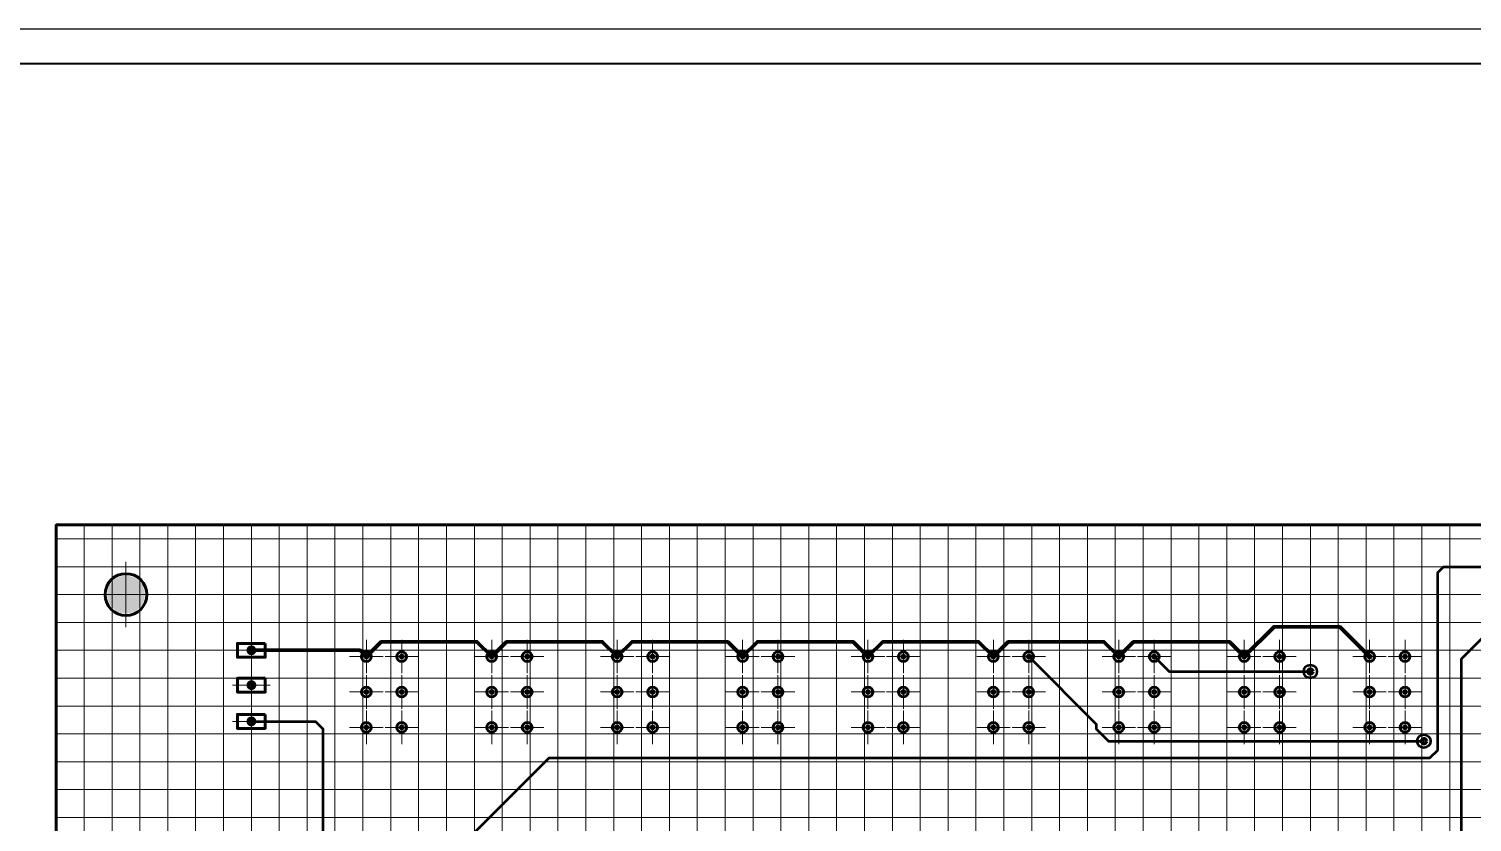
# Model space of a CAD drawing. Extents: x 260 to 1101, y 70 to 664.
# Drawn here: x 726.4 to 933.4, y 550.1 to 664 of the extents above; entities that cross this region are included whole.
import ezdxf

# ---------------------------------------------------------------- set-up
doc = ezdxf.new("R2010")
doc.units = 0
doc.header["$MEASUREMENT"] = 0
for name, color, linetype in [('KONTUR', 7, 'CONTINUOUS'), ('PDF _Геометрия', 7, 'CONTINUOUS'), ('PDF _Сплошная заливка', 7, 'CONTINUOUS')]:
    doc.layers.add(name, color=color, linetype=linetype)
doc.layers.add('Основная', color=7, linetype='CONTINUOUS', lineweight=40)

msp = doc.modelspace()

# ---------------------------------------------------------------- hatches: boundary and pattern name
at = {"layer": 'PDF _Сплошная заливка', "true_color": 0xffffff, "transparency": 33554559}
for points in [[(740.296, 585.495), (739.873, 585.461), (739.46, 585.362), (739.067, 585.2), (738.705, 584.978), (738.382, 584.701), (738.106, 584.378), (737.884, 584.016), (737.721, 583.623), (737.622, 583.21), (737.589, 582.786), (740.296, 582.786)], [(758.996, 574.786), (758.972, 574.969), (758.901, 575.139), (758.789, 575.286), (758.643, 575.398), (758.473, 575.468), (758.29, 575.492), (758.29, 574.786)], [(774.377, 573.886), (774.408, 573.73), (774.496, 573.598), (774.628, 573.51), (774.784, 573.478), (774.784, 573.886)], [(775.192, 573.886), (775.161, 574.042), (775.073, 574.175), (774.94, 574.263), (774.784, 574.294), (774.784, 573.886)], [(774.784, 573.478), (774.94, 573.51), (775.073, 573.598), (775.161, 573.73), (775.192, 573.886), (774.784, 573.886)], [(779.455, 573.886), (779.486, 573.73), (779.574, 573.598), (779.706, 573.51), (779.863, 573.478), (779.863, 573.886)], [(780.27, 573.886), (780.239, 574.042), (780.151, 574.175), (780.018, 574.263), (779.863, 574.294), (779.863, 573.886)], [(779.863, 573.478), (780.018, 573.51), (780.151, 573.598), (780.239, 573.73), (780.27, 573.886), (779.863, 573.886)], [(792.37, 573.886), (792.401, 573.73), (792.49, 573.598), (792.622, 573.51), (792.778, 573.478), (792.778, 573.886)], [(793.186, 573.886), (793.155, 574.042), (793.066, 574.175), (792.934, 574.263), (792.778, 574.294), (792.778, 573.886)], [(792.778, 573.478), (792.934, 573.51), (793.066, 573.598), (793.155, 573.73), (793.186, 573.886), (792.778, 573.886)], [(797.448, 573.886), (797.479, 573.73), (797.568, 573.598), (797.7, 573.51), (797.856, 573.478), (797.856, 573.886)], [(798.264, 573.886), (798.233, 574.042), (798.144, 574.175), (798.012, 574.263), (797.856, 574.294), (797.856, 573.886)], [(797.856, 573.478), (798.012, 573.51), (798.144, 573.598), (798.233, 573.73), (798.264, 573.886), (797.856, 573.886)], [(810.364, 573.886), (810.395, 573.73), (810.483, 573.598), (810.616, 573.51), (810.772, 573.478), (810.772, 573.886)], [(811.179, 573.886), (811.148, 574.042), (811.06, 574.175), (810.928, 574.263), (810.772, 574.294), (810.772, 573.886)], [(810.772, 573.478), (810.928, 573.51), (811.06, 573.598), (811.148, 573.73), (811.179, 573.886), (810.772, 573.886)], [(815.442, 573.886), (815.473, 573.73), (815.562, 573.598), (815.694, 573.51), (815.85, 573.478), (815.85, 573.886)], [(816.258, 573.886), (816.226, 574.042), (816.138, 574.175), (816.006, 574.263), (815.85, 574.294), (815.85, 573.886)], [(815.85, 573.478), (816.006, 573.51), (816.138, 573.598), (816.226, 573.73), (816.258, 573.886), (815.85, 573.886)], [(828.358, 573.886), (828.389, 573.73), (828.477, 573.598), (828.609, 573.51), (828.765, 573.478), (828.765, 573.886)], [(829.173, 573.886), (829.142, 574.042), (829.054, 574.175), (828.921, 574.263), (828.765, 574.294), (828.765, 573.886)], [(828.765, 573.478), (828.921, 573.51), (829.054, 573.598), (829.142, 573.73), (829.173, 573.886), (828.765, 573.886)], [(833.436, 573.886), (833.467, 573.73), (833.555, 573.598), (833.688, 573.51), (833.844, 573.478), (833.844, 573.886)], [(834.251, 573.886), (834.22, 574.042), (834.132, 574.175), (834, 574.263), (833.844, 574.294), (833.844, 573.886)], [(833.844, 573.478), (834, 573.51), (834.132, 573.598), (834.22, 573.73), (834.251, 573.886), (833.844, 573.886)], [(846.351, 573.886), (846.382, 573.73), (846.471, 573.598), (846.603, 573.51), (846.759, 573.478), (846.759, 573.886)], [(847.167, 573.886), (847.136, 574.042), (847.047, 574.175), (846.915, 574.263), (846.759, 574.294), (846.759, 573.886)], [(846.759, 573.478), (846.915, 573.51), (847.047, 573.598), (847.136, 573.73), (847.167, 573.886), (846.759, 573.886)], [(851.43, 573.886), (851.461, 573.73), (851.549, 573.598), (851.681, 573.51), (851.837, 573.478), (851.837, 573.886)], [(852.245, 573.886), (852.214, 574.042), (852.126, 574.175), (851.993, 574.263), (851.837, 574.294), (851.837, 573.886)], [(851.837, 573.478), (851.993, 573.51), (852.126, 573.598), (852.214, 573.73), (852.245, 573.886), (851.837, 573.886)], [(864.345, 573.886), (864.376, 573.73), (864.464, 573.598), (864.597, 573.51), (864.753, 573.478), (864.753, 573.886)], [(865.16, 573.886), (865.129, 574.042), (865.041, 574.175), (864.909, 574.263), (864.753, 574.294), (864.753, 573.886)], [(864.753, 573.478), (864.909, 573.51), (865.041, 573.598), (865.129, 573.73), (865.16, 573.886), (864.753, 573.886)], [(869.423, 573.886), (869.454, 573.73), (869.543, 573.598), (869.675, 573.51), (869.831, 573.478), (869.831, 573.886)], [(870.239, 573.886), (870.208, 574.042), (870.119, 574.175), (869.987, 574.263), (869.831, 574.294), (869.831, 573.886)], [(869.831, 573.478), (869.987, 573.51), (870.119, 573.598), (870.208, 573.73), (870.239, 573.886), (869.831, 573.886)], [(882.339, 573.886), (882.37, 573.73), (882.458, 573.598), (882.59, 573.51), (882.747, 573.478), (882.747, 573.886)], [(883.154, 573.886), (883.123, 574.042), (883.035, 574.175), (882.902, 574.263), (882.747, 574.294), (882.747, 573.886)], [(882.747, 573.478), (882.902, 573.51), (883.035, 573.598), (883.123, 573.73), (883.154, 573.886), (882.747, 573.886)], [(887.417, 573.886), (887.448, 573.73), (887.536, 573.598), (887.669, 573.51), (887.825, 573.478), (887.825, 573.886)], [(888.232, 573.886), (888.201, 574.042), (888.113, 574.175), (887.981, 574.263), (887.825, 574.294), (887.825, 573.886)], [(887.825, 573.478), (887.981, 573.51), (888.113, 573.598), (888.201, 573.73), (888.232, 573.886), (887.825, 573.886)], [(900.332, 573.886), (900.363, 573.73), (900.452, 573.598), (900.584, 573.51), (900.74, 573.478), (900.74, 573.886)], [(901.148, 573.886), (901.117, 574.042), (901.028, 574.175), (900.896, 574.263), (900.74, 574.294), (900.74, 573.886)], [(900.74, 573.478), (900.896, 573.51), (901.028, 573.598), (901.117, 573.73), (901.148, 573.886), (900.74, 573.886)], [(905.411, 573.886), (905.442, 573.73), (905.53, 573.598), (905.662, 573.51), (905.818, 573.478), (905.818, 573.886)], [(906.226, 573.886), (906.195, 574.042), (906.107, 574.175), (905.974, 574.263), (905.818, 574.294), (905.818, 573.886)], [(905.818, 573.478), (905.974, 573.51), (906.107, 573.598), (906.195, 573.73), (906.226, 573.886), (905.818, 573.886)], [(918.326, 573.886), (918.357, 573.73), (918.446, 573.598), (918.578, 573.51), (918.734, 573.478), (918.734, 573.886)], [(919.141, 573.886), (919.11, 574.042), (919.022, 574.175), (918.89, 574.263), (918.734, 574.294), (918.734, 573.886)], [(918.734, 573.478), (918.89, 573.51), (919.022, 573.598), (919.11, 573.73), (919.141, 573.886), (918.734, 573.886)], [(923.404, 573.886), (923.435, 573.73), (923.524, 573.598), (923.656, 573.51), (923.812, 573.478), (923.812, 573.886)], [(924.22, 573.886), (924.189, 574.042), (924.1, 574.175), (923.968, 574.263), (923.812, 574.294), (923.812, 573.886)], [(923.812, 573.478), (923.968, 573.51), (924.1, 573.598), (924.189, 573.73), (924.22, 573.886), (923.812, 573.886)], [(758.996, 569.786), (758.972, 569.969), (758.901, 570.139), (758.789, 570.286), (758.643, 570.398), (758.473, 570.468), (758.29, 570.492), (758.29, 569.786)], [(774.377, 568.806), (774.408, 568.65), (774.496, 568.518), (774.628, 568.43), (774.784, 568.398), (774.784, 568.806)], [(775.192, 568.806), (775.161, 568.962), (775.073, 569.095), (774.94, 569.183), (774.784, 569.214), (774.784, 568.806)], [(774.784, 568.398), (774.94, 568.43), (775.073, 568.518), (775.161, 568.65), (775.192, 568.806), (774.784, 568.806)], [(779.455, 568.806), (779.486, 568.65), (779.574, 568.518), (779.706, 568.43), (779.863, 568.398), (779.863, 568.806)], [(780.27, 568.806), (780.239, 568.962), (780.151, 569.095), (780.018, 569.183), (779.863, 569.214), (779.863, 568.806)], [(779.863, 568.398), (780.018, 568.43), (780.151, 568.518), (780.239, 568.65), (780.27, 568.806), (779.863, 568.806)], [(792.37, 568.806), (792.401, 568.65), (792.49, 568.518), (792.622, 568.43), (792.778, 568.398), (792.778, 568.806)], [(793.186, 568.806), (793.155, 568.962), (793.066, 569.095), (792.934, 569.183), (792.778, 569.214), (792.778, 568.806)], [(792.778, 568.398), (792.934, 568.43), (793.066, 568.518), (793.155, 568.65), (793.186, 568.806), (792.778, 568.806)], [(797.448, 568.806), (797.479, 568.65), (797.568, 568.518), (797.7, 568.43), (797.856, 568.398), (797.856, 568.806)], [(798.264, 568.806), (798.233, 568.962), (798.144, 569.095), (798.012, 569.183), (797.856, 569.214), (797.856, 568.806)], [(797.856, 568.398), (798.012, 568.43), (798.144, 568.518), (798.233, 568.65), (798.264, 568.806), (797.856, 568.806)], [(810.364, 568.806), (810.395, 568.65), (810.483, 568.518), (810.616, 568.43), (810.772, 568.398), (810.772, 568.806)], [(811.179, 568.806), (811.148, 568.962), (811.06, 569.095), (810.928, 569.183), (810.772, 569.214), (810.772, 568.806)], [(810.772, 568.398), (810.928, 568.43), (811.06, 568.518), (811.148, 568.65), (811.179, 568.806), (810.772, 568.806)], [(815.442, 568.806), (815.473, 568.65), (815.562, 568.518), (815.694, 568.43), (815.85, 568.398), (815.85, 568.806)], [(816.258, 568.806), (816.226, 568.962), (816.138, 569.095), (816.006, 569.183), (815.85, 569.214), (815.85, 568.806)], [(815.85, 568.398), (816.006, 568.43), (816.138, 568.518), (816.226, 568.65), (816.258, 568.806), (815.85, 568.806)], [(828.358, 568.806), (828.389, 568.65), (828.477, 568.518), (828.609, 568.43), (828.765, 568.398), (828.765, 568.806)], [(829.173, 568.806), (829.142, 568.962), (829.054, 569.095), (828.921, 569.183), (828.765, 569.214), (828.765, 568.806)], [(828.765, 568.398), (828.921, 568.43), (829.054, 568.518), (829.142, 568.65), (829.173, 568.806), (828.765, 568.806)], [(833.436, 568.806), (833.467, 568.65), (833.555, 568.518), (833.688, 568.43), (833.844, 568.398), (833.844, 568.806)], [(834.251, 568.806), (834.22, 568.962), (834.132, 569.095), (834, 569.183), (833.844, 569.214), (833.844, 568.806)], [(833.844, 568.398), (834, 568.43), (834.132, 568.518), (834.22, 568.65), (834.251, 568.806), (833.844, 568.806)], [(846.351, 568.806), (846.382, 568.65), (846.471, 568.518), (846.603, 568.43), (846.759, 568.398), (846.759, 568.806)], [(847.167, 568.806), (847.136, 568.962), (847.047, 569.095), (846.915, 569.183), (846.759, 569.214), (846.759, 568.806)], [(846.759, 568.398), (846.915, 568.43), (847.047, 568.518), (847.136, 568.65), (847.167, 568.806), (846.759, 568.806)], [(851.43, 568.806), (851.461, 568.65), (851.549, 568.518), (851.681, 568.43), (851.837, 568.398), (851.837, 568.806)], [(852.245, 568.806), (852.214, 568.962), (852.126, 569.095), (851.993, 569.183), (851.837, 569.214), (851.837, 568.806)], [(851.837, 568.398), (851.993, 568.43), (852.126, 568.518), (852.214, 568.65), (852.245, 568.806), (851.837, 568.806)], [(864.345, 568.806), (864.376, 568.65), (864.464, 568.518), (864.597, 568.43), (864.753, 568.398), (864.753, 568.806)], [(865.16, 568.806), (865.129, 568.962), (865.041, 569.095), (864.909, 569.183), (864.753, 569.214), (864.753, 568.806)], [(864.753, 568.398), (864.909, 568.43), (865.041, 568.518), (865.129, 568.65), (865.16, 568.806), (864.753, 568.806)], [(869.423, 568.806), (869.454, 568.65), (869.543, 568.518), (869.675, 568.43), (869.831, 568.398), (869.831, 568.806)], [(870.239, 568.806), (870.208, 568.962), (870.119, 569.095), (869.987, 569.183), (869.831, 569.214), (869.831, 568.806)], [(869.831, 568.398), (869.987, 568.43), (870.119, 568.518), (870.208, 568.65), (870.239, 568.806), (869.831, 568.806)], [(882.339, 568.806), (882.37, 568.65), (882.458, 568.518), (882.59, 568.43), (882.747, 568.398), (882.747, 568.806)], [(883.154, 568.806), (883.123, 568.962), (883.035, 569.095), (882.902, 569.183), (882.747, 569.214), (882.747, 568.806)], [(882.747, 568.398), (882.902, 568.43), (883.035, 568.518), (883.123, 568.65), (883.154, 568.806), (882.747, 568.806)], [(887.417, 568.806), (887.448, 568.65), (887.536, 568.518), (887.669, 568.43), (887.825, 568.398), (887.825, 568.806)], [(888.232, 568.806), (888.201, 568.962), (888.113, 569.095), (887.981, 569.183), (887.825, 569.214), (887.825, 568.806)], [(887.825, 568.398), (887.981, 568.43), (888.113, 568.518), (888.201, 568.65), (888.232, 568.806), (887.825, 568.806)], [(900.332, 568.806), (900.363, 568.65), (900.452, 568.518), (900.584, 568.43), (900.74, 568.398), (900.74, 568.806)], [(901.148, 568.806), (901.117, 568.962), (901.028, 569.095), (900.896, 569.183), (900.74, 569.214), (900.74, 568.806)], [(900.74, 568.398), (900.896, 568.43), (901.028, 568.518), (901.117, 568.65), (901.148, 568.806), (900.74, 568.806)], [(905.411, 568.806), (905.442, 568.65), (905.53, 568.518), (905.662, 568.43), (905.818, 568.398), (905.818, 568.806)], [(906.226, 568.806), (906.195, 568.962), (906.107, 569.095), (905.974, 569.183), (905.818, 569.214), (905.818, 568.806)], [(905.818, 568.398), (905.974, 568.43), (906.107, 568.518), (906.195, 568.65), (906.226, 568.806), (905.818, 568.806)], [(918.326, 568.806), (918.357, 568.65), (918.446, 568.518), (918.578, 568.43), (918.734, 568.398), (918.734, 568.806)], [(919.141, 568.806), (919.11, 568.962), (919.022, 569.095), (918.89, 569.183), (918.734, 569.214), (918.734, 568.806)], [(918.734, 568.398), (918.89, 568.43), (919.022, 568.518), (919.11, 568.65), (919.141, 568.806), (918.734, 568.806)], [(923.404, 568.806), (923.435, 568.65), (923.524, 568.518), (923.656, 568.43), (923.812, 568.398), (923.812, 568.806)], [(924.22, 568.806), (924.189, 568.962), (924.1, 569.095), (923.968, 569.183), (923.812, 569.214), (923.812, 568.806)], [(923.812, 568.398), (923.968, 568.43), (924.1, 568.518), (924.189, 568.65), (924.22, 568.806), (923.812, 568.806)], [(758.996, 564.586), (758.972, 564.769), (758.901, 564.939), (758.789, 565.086), (758.643, 565.198), (758.473, 565.268), (758.29, 565.292), (758.29, 564.586)], [(774.377, 563.726), (774.408, 563.57), (774.496, 563.438), (774.628, 563.35), (774.784, 563.318), (774.784, 563.726)], [(775.192, 563.726), (775.161, 563.882), (775.073, 564.015), (774.94, 564.103), (774.784, 564.134), (774.784, 563.726)], [(774.784, 563.318), (774.94, 563.35), (775.073, 563.438), (775.161, 563.57), (775.192, 563.726), (774.784, 563.726)], [(779.455, 563.726), (779.486, 563.57), (779.574, 563.438), (779.706, 563.35), (779.863, 563.318), (779.863, 563.726)], [(780.27, 563.726), (780.239, 563.882), (780.151, 564.015), (780.018, 564.103), (779.863, 564.134), (779.863, 563.726)], [(779.863, 563.318), (780.018, 563.35), (780.151, 563.438), (780.239, 563.57), (780.27, 563.726), (779.863, 563.726)], [(792.37, 563.726), (792.401, 563.57), (792.49, 563.438), (792.622, 563.35), (792.778, 563.318), (792.778, 563.726)], [(793.186, 563.726), (793.155, 563.882), (793.066, 564.015), (792.934, 564.103), (792.778, 564.134), (792.778, 563.726)], [(792.778, 563.318), (792.934, 563.35), (793.066, 563.438), (793.155, 563.57), (793.186, 563.726), (792.778, 563.726)], [(797.448, 563.726), (797.479, 563.57), (797.568, 563.438), (797.7, 563.35), (797.856, 563.318), (797.856, 563.726)], [(798.264, 563.726), (798.233, 563.882), (798.144, 564.015), (798.012, 564.103), (797.856, 564.134), (797.856, 563.726)], [(797.856, 563.318), (798.012, 563.35), (798.144, 563.438), (798.233, 563.57), (798.264, 563.726), (797.856, 563.726)], [(810.364, 563.726), (810.395, 563.57), (810.483, 563.438), (810.616, 563.35), (810.772, 563.318), (810.772, 563.726)], [(811.179, 563.726), (811.148, 563.882), (811.06, 564.015), (810.928, 564.103), (810.772, 564.134), (810.772, 563.726)], [(810.772, 563.318), (810.928, 563.35), (811.06, 563.438), (811.148, 563.57), (811.179, 563.726), (810.772, 563.726)], [(815.442, 563.726), (815.473, 563.57), (815.562, 563.438), (815.694, 563.35), (815.85, 563.318), (815.85, 563.726)], [(816.258, 563.726), (816.226, 563.882), (816.138, 564.015), (816.006, 564.103), (815.85, 564.134), (815.85, 563.726)], [(815.85, 563.318), (816.006, 563.35), (816.138, 563.438), (816.226, 563.57), (816.258, 563.726), (815.85, 563.726)], [(828.358, 563.726), (828.389, 563.57), (828.477, 563.438), (828.609, 563.35), (828.765, 563.318), (828.765, 563.726)], [(829.173, 563.726), (829.142, 563.882), (829.054, 564.015), (828.921, 564.103), (828.765, 564.134), (828.765, 563.726)], [(828.765, 563.318), (828.921, 563.35), (829.054, 563.438), (829.142, 563.57), (829.173, 563.726), (828.765, 563.726)], [(833.436, 563.726), (833.467, 563.57), (833.555, 563.438), (833.688, 563.35), (833.844, 563.318), (833.844, 563.726)], [(834.251, 563.726), (834.22, 563.882), (834.132, 564.015), (834, 564.103), (833.844, 564.134), (833.844, 563.726)], [(833.844, 563.318), (834, 563.35), (834.132, 563.438), (834.22, 563.57), (834.251, 563.726), (833.844, 563.726)], [(846.351, 563.726), (846.382, 563.57), (846.471, 563.438), (846.603, 563.35), (846.759, 563.318), (846.759, 563.726)], [(847.167, 563.726), (847.136, 563.882), (847.047, 564.015), (846.915, 564.103), (846.759, 564.134), (846.759, 563.726)], [(846.759, 563.318), (846.915, 563.35), (847.047, 563.438), (847.136, 563.57), (847.167, 563.726), (846.759, 563.726)], [(851.43, 563.726), (851.461, 563.57), (851.549, 563.438), (851.681, 563.35), (851.837, 563.318), (851.837, 563.726)], [(852.245, 563.726), (852.214, 563.882), (852.126, 564.015), (851.993, 564.103), (851.837, 564.134), (851.837, 563.726)], [(851.837, 563.318), (851.993, 563.35), (852.126, 563.438), (852.214, 563.57), (852.245, 563.726), (851.837, 563.726)], [(864.345, 563.726), (864.376, 563.57), (864.464, 563.438), (864.597, 563.35), (864.753, 563.318), (864.753, 563.726)], [(865.16, 563.726), (865.129, 563.882), (865.041, 564.015), (864.909, 564.103), (864.753, 564.134), (864.753, 563.726)], [(864.753, 563.318), (864.909, 563.35), (865.041, 563.438), (865.129, 563.57), (865.16, 563.726), (864.753, 563.726)], [(869.423, 563.726), (869.454, 563.57), (869.543, 563.438), (869.675, 563.35), (869.831, 563.318), (869.831, 563.726)], [(870.239, 563.726), (870.208, 563.882), (870.119, 564.015), (869.987, 564.103), (869.831, 564.134), (869.831, 563.726)], [(869.831, 563.318), (869.987, 563.35), (870.119, 563.438), (870.208, 563.57), (870.239, 563.726), (869.831, 563.726)], [(882.339, 563.726), (882.37, 563.57), (882.458, 563.438), (882.59, 563.35), (882.747, 563.318), (882.747, 563.726)], [(883.154, 563.726), (883.123, 563.882), (883.035, 564.015), (882.902, 564.103), (882.747, 564.134), (882.747, 563.726)], [(882.747, 563.318), (882.902, 563.35), (883.035, 563.438), (883.123, 563.57), (883.154, 563.726), (882.747, 563.726)], [(887.417, 563.726), (887.448, 563.57), (887.536, 563.438), (887.669, 563.35), (887.825, 563.318), (887.825, 563.726)], [(888.232, 563.726), (888.201, 563.882), (888.113, 564.015), (887.981, 564.103), (887.825, 564.134), (887.825, 563.726)], [(887.825, 563.318), (887.981, 563.35), (888.113, 563.438), (888.201, 563.57), (888.232, 563.726), (887.825, 563.726)], [(900.332, 563.726), (900.363, 563.57), (900.452, 563.438), (900.584, 563.35), (900.74, 563.318), (900.74, 563.726)], [(901.148, 563.726), (901.117, 563.882), (901.028, 564.015), (900.896, 564.103), (900.74, 564.134), (900.74, 563.726)], [(900.74, 563.318), (900.896, 563.35), (901.028, 563.438), (901.117, 563.57), (901.148, 563.726), (900.74, 563.726)], [(905.411, 563.726), (905.442, 563.57), (905.53, 563.438), (905.662, 563.35), (905.818, 563.318), (905.818, 563.726)], [(906.226, 563.726), (906.195, 563.882), (906.107, 564.015), (905.974, 564.103), (905.818, 564.134), (905.818, 563.726)], [(905.818, 563.318), (905.974, 563.35), (906.107, 563.438), (906.195, 563.57), (906.226, 563.726), (905.818, 563.726)], [(918.326, 563.726), (918.357, 563.57), (918.446, 563.438), (918.578, 563.35), (918.734, 563.318), (918.734, 563.726)], [(919.141, 563.726), (919.11, 563.882), (919.022, 564.015), (918.89, 564.103), (918.734, 564.134), (918.734, 563.726)], [(918.734, 563.318), (918.89, 563.35), (919.022, 563.438), (919.11, 563.57), (919.141, 563.726), (918.734, 563.726)], [(923.404, 563.726), (923.435, 563.57), (923.524, 563.438), (923.656, 563.35), (923.812, 563.318), (923.812, 563.726)], [(924.22, 563.726), (924.189, 563.882), (924.1, 564.015), (923.968, 564.103), (923.812, 564.134), (923.812, 563.726)], [(923.812, 563.318), (923.968, 563.35), (924.1, 563.438), (924.189, 563.57), (924.22, 563.726), (923.812, 563.726)]]:
    msp.add_hatch(color=7, dxfattribs=at).paths.add_polyline_path(points)
at = {"layer": 'PDF _Сплошная заливка', "transparency": 33554559}
for points in [[(740.296, 582.786), (743.004, 582.786), (742.97, 583.21), (742.871, 583.623), (742.709, 584.016), (742.487, 584.378), (742.211, 584.701), (741.888, 584.978), (741.526, 585.2), (741.133, 585.362), (740.72, 585.461), (740.296, 585.495)], [(740.296, 582.786), (737.589, 582.786), (737.622, 582.363), (737.721, 581.949), (737.884, 581.557), (738.106, 581.194), (738.382, 580.871), (738.705, 580.595), (739.067, 580.373), (739.46, 580.21), (739.873, 580.111), (740.296, 580.078)], [(740.296, 582.786), (740.296, 580.078), (740.72, 580.111), (741.133, 580.21), (741.526, 580.373), (741.888, 580.595), (742.211, 580.871), (742.487, 581.194), (742.709, 581.557), (742.871, 581.949), (742.97, 582.363), (743.004, 582.786)], [(758.29, 574.786), (758.29, 575.492), (758.107, 575.468), (757.937, 575.398), (757.791, 575.286), (757.679, 575.139), (757.608, 574.969), (757.584, 574.786)], [(758.29, 574.786), (757.584, 574.786), (757.608, 574.604), (757.679, 574.433), (757.791, 574.287), (757.937, 574.175), (758.107, 574.104), (758.29, 574.08)], [(758.29, 574.786), (758.29, 574.08), (758.473, 574.104), (758.643, 574.175), (758.789, 574.287), (758.901, 574.433), (758.972, 574.604), (758.996, 574.786)], [(774.784, 573.886), (774.784, 574.294), (774.628, 574.263), (774.496, 574.175), (774.408, 574.042), (774.377, 573.886)], [(779.863, 573.886), (779.863, 574.294), (779.706, 574.263), (779.574, 574.175), (779.486, 574.042), (779.455, 573.886)], [(792.778, 573.886), (792.778, 574.294), (792.622, 574.263), (792.49, 574.175), (792.401, 574.042), (792.37, 573.886)], [(797.856, 573.886), (797.856, 574.294), (797.7, 574.263), (797.568, 574.175), (797.479, 574.042), (797.448, 573.886)], [(810.772, 573.886), (810.772, 574.294), (810.616, 574.263), (810.483, 574.175), (810.395, 574.042), (810.364, 573.886)], [(815.85, 573.886), (815.85, 574.294), (815.694, 574.263), (815.562, 574.175), (815.473, 574.042), (815.442, 573.886)], [(828.765, 573.886), (828.765, 574.294), (828.609, 574.263), (828.477, 574.175), (828.389, 574.042), (828.358, 573.886)], [(833.844, 573.886), (833.844, 574.294), (833.688, 574.263), (833.555, 574.175), (833.467, 574.042), (833.436, 573.886)], [(846.759, 573.886), (846.759, 574.294), (846.603, 574.263), (846.471, 574.175), (846.382, 574.042), (846.351, 573.886)], [(851.837, 573.886), (851.837, 574.294), (851.681, 574.263), (851.549, 574.175), (851.461, 574.042), (851.43, 573.886)], [(864.753, 573.886), (864.753, 574.294), (864.597, 574.263), (864.464, 574.175), (864.376, 574.042), (864.345, 573.886)], [(869.831, 573.886), (869.831, 574.294), (869.675, 574.263), (869.543, 574.175), (869.454, 574.042), (869.423, 573.886)], [(882.747, 573.886), (882.747, 574.294), (882.59, 574.263), (882.458, 574.175), (882.37, 574.042), (882.339, 573.886)], [(887.825, 573.886), (887.825, 574.294), (887.669, 574.263), (887.536, 574.175), (887.448, 574.042), (887.417, 573.886)], [(900.74, 573.886), (900.74, 574.294), (900.584, 574.263), (900.452, 574.175), (900.363, 574.042), (900.332, 573.886)], [(905.818, 573.886), (905.818, 574.294), (905.662, 574.263), (905.53, 574.175), (905.442, 574.042), (905.411, 573.886)], [(918.734, 573.886), (918.734, 574.294), (918.578, 574.263), (918.446, 574.175), (918.357, 574.042), (918.326, 573.886)], [(923.812, 573.886), (923.812, 574.294), (923.656, 574.263), (923.524, 574.175), (923.435, 574.042), (923.404, 573.886)], [(758.29, 569.786), (758.29, 570.492), (758.107, 570.468), (757.937, 570.398), (757.791, 570.286), (757.679, 570.139), (757.608, 569.969), (757.584, 569.786)], [(758.29, 569.786), (757.584, 569.786), (757.608, 569.604), (757.679, 569.433), (757.791, 569.287), (757.937, 569.175), (758.107, 569.104), (758.29, 569.08)], [(758.29, 569.786), (758.29, 569.08), (758.473, 569.104), (758.643, 569.175), (758.789, 569.287), (758.901, 569.433), (758.972, 569.604), (758.996, 569.786)], [(774.784, 568.806), (774.784, 569.214), (774.628, 569.183), (774.496, 569.095), (774.408, 568.962), (774.377, 568.806)], [(779.863, 568.806), (779.863, 569.214), (779.706, 569.183), (779.574, 569.095), (779.486, 568.962), (779.455, 568.806)], [(792.778, 568.806), (792.778, 569.214), (792.622, 569.183), (792.49, 569.095), (792.401, 568.962), (792.37, 568.806)], [(797.856, 568.806), (797.856, 569.214), (797.7, 569.183), (797.568, 569.095), (797.479, 568.962), (797.448, 568.806)], [(810.772, 568.806), (810.772, 569.214), (810.616, 569.183), (810.483, 569.095), (810.395, 568.962), (810.364, 568.806)], [(815.85, 568.806), (815.85, 569.214), (815.694, 569.183), (815.562, 569.095), (815.473, 568.962), (815.442, 568.806)], [(828.765, 568.806), (828.765, 569.214), (828.609, 569.183), (828.477, 569.095), (828.389, 568.962), (828.358, 568.806)], [(833.844, 568.806), (833.844, 569.214), (833.688, 569.183), (833.555, 569.095), (833.467, 568.962), (833.436, 568.806)], [(846.759, 568.806), (846.759, 569.214), (846.603, 569.183), (846.471, 569.095), (846.382, 568.962), (846.351, 568.806)], [(851.837, 568.806), (851.837, 569.214), (851.681, 569.183), (851.549, 569.095), (851.461, 568.962), (851.43, 568.806)], [(864.753, 568.806), (864.753, 569.214), (864.597, 569.183), (864.464, 569.095), (864.376, 568.962), (864.345, 568.806)], [(869.831, 568.806), (869.831, 569.214), (869.675, 569.183), (869.543, 569.095), (869.454, 568.962), (869.423, 568.806)], [(882.747, 568.806), (882.747, 569.214), (882.59, 569.183), (882.458, 569.095), (882.37, 568.962), (882.339, 568.806)], [(887.825, 568.806), (887.825, 569.214), (887.669, 569.183), (887.536, 569.095), (887.448, 568.962), (887.417, 568.806)], [(900.74, 568.806), (900.74, 569.214), (900.584, 569.183), (900.452, 569.095), (900.363, 568.962), (900.332, 568.806)], [(905.818, 568.806), (905.818, 569.214), (905.662, 569.183), (905.53, 569.095), (905.442, 568.962), (905.411, 568.806)], [(918.734, 568.806), (918.734, 569.214), (918.578, 569.183), (918.446, 569.095), (918.357, 568.962), (918.326, 568.806)], [(923.812, 568.806), (923.812, 569.214), (923.656, 569.183), (923.524, 569.095), (923.435, 568.962), (923.404, 568.806)], [(758.29, 564.586), (758.29, 565.292), (758.107, 565.268), (757.937, 565.198), (757.791, 565.086), (757.679, 564.939), (757.608, 564.769), (757.584, 564.586)], [(758.29, 564.586), (757.584, 564.586), (757.608, 564.404), (757.679, 564.233), (757.791, 564.087), (757.937, 563.975), (758.107, 563.904), (758.29, 563.88)], [(758.29, 564.586), (758.29, 563.88), (758.473, 563.904), (758.643, 563.975), (758.789, 564.087), (758.901, 564.233), (758.972, 564.404), (758.996, 564.586)], [(774.784, 563.726), (774.784, 564.134), (774.628, 564.103), (774.496, 564.015), (774.408, 563.882), (774.377, 563.726)], [(779.863, 563.726), (779.863, 564.134), (779.706, 564.103), (779.574, 564.015), (779.486, 563.882), (779.455, 563.726)], [(792.778, 563.726), (792.778, 564.134), (792.622, 564.103), (792.49, 564.015), (792.401, 563.882), (792.37, 563.726)], [(797.856, 563.726), (797.856, 564.134), (797.7, 564.103), (797.568, 564.015), (797.479, 563.882), (797.448, 563.726)], [(810.772, 563.726), (810.772, 564.134), (810.616, 564.103), (810.483, 564.015), (810.395, 563.882), (810.364, 563.726)], [(815.85, 563.726), (815.85, 564.134), (815.694, 564.103), (815.562, 564.015), (815.473, 563.882), (815.442, 563.726)], [(828.765, 563.726), (828.765, 564.134), (828.609, 564.103), (828.477, 564.015), (828.389, 563.882), (828.358, 563.726)], [(833.844, 563.726), (833.844, 564.134), (833.688, 564.103), (833.555, 564.015), (833.467, 563.882), (833.436, 563.726)], [(846.759, 563.726), (846.759, 564.134), (846.603, 564.103), (846.471, 564.015), (846.382, 563.882), (846.351, 563.726)], [(851.837, 563.726), (851.837, 564.134), (851.681, 564.103), (851.549, 564.015), (851.461, 563.882), (851.43, 563.726)], [(864.753, 563.726), (864.753, 564.134), (864.597, 564.103), (864.464, 564.015), (864.376, 563.882), (864.345, 563.726)], [(869.831, 563.726), (869.831, 564.134), (869.675, 564.103), (869.543, 564.015), (869.454, 563.882), (869.423, 563.726)], [(882.747, 563.726), (882.747, 564.134), (882.59, 564.103), (882.458, 564.015), (882.37, 563.882), (882.339, 563.726)], [(887.825, 563.726), (887.825, 564.134), (887.669, 564.103), (887.536, 564.015), (887.448, 563.882), (887.417, 563.726)], [(900.74, 563.726), (900.74, 564.134), (900.584, 564.103), (900.452, 564.015), (900.363, 563.882), (900.332, 563.726)], [(905.818, 563.726), (905.818, 564.134), (905.662, 564.103), (905.53, 564.015), (905.442, 563.882), (905.411, 563.726)], [(918.734, 563.726), (918.734, 564.134), (918.578, 564.103), (918.446, 564.015), (918.357, 563.882), (918.326, 563.726)], [(923.812, 563.726), (923.812, 564.134), (923.656, 564.103), (923.524, 564.015), (923.435, 563.882), (923.404, 563.726)]]:
    msp.add_hatch(color=256, dxfattribs=at).paths.add_polyline_path(points)

# ---------------------------------------------------------------- linework, layer by layer
at = {"layer": 'KONTUR'}
msp.add_line((260, 664), (1101, 664), dxfattribs=at)
at = {"layer": 'PDF _Геометрия', "lineweight": 60}
for points in [[(1050.188, 382.786), (1050.188, 592.786), (730.3, 592.786), (730.3, 382.786)], [(1050.188, 382.786), (1050.188, 592.786), (730.3, 592.786), (730.3, 382.786)], [(760.289, 575.786), (760.289, 573.786), (756.291, 573.786), (756.291, 575.786)], [(760.289, 570.786), (760.289, 568.786), (756.291, 568.786), (756.291, 570.786)], [(760.289, 565.586), (760.289, 563.586), (756.291, 563.586), (756.291, 565.586)]]:
    msp.add_lwpolyline(points, close=True, dxfattribs=at)
at = {"layer": 'PDF _Геометрия', "lineweight": 18}
for points in [[(730.3, 381.546), (730.3, 382.786), (730.3, 592.786), (1050.188, 592.786), (1050.188, 382.786), (1051.427, 382.786)], [(730.3, 380.306), (730.3, 382.786), (730.3, 592.786)], [(734.298, 381.546), (734.298, 382.786), (734.298, 592.786)], [(738.297, 382.786), (738.297, 592.786)], [(742.296, 381.546), (742.296, 382.786), (742.296, 592.786)], [(746.294, 382.786), (746.294, 592.786)], [(750.293, 381.546), (750.293, 382.786), (750.293, 592.786)], [(754.291, 382.786), (754.291, 592.786)], [(758.29, 381.546), (758.29, 382.786), (758.29, 592.786)], [(762.289, 382.786), (762.289, 592.786)], [(766.287, 381.546), (766.287, 382.786), (766.287, 592.786)], [(770.286, 382.786), (770.286, 592.786)], [(774.284, 381.546), (774.284, 382.786), (774.284, 592.786)], [(778.283, 382.786), (778.283, 592.786)], [(782.282, 381.546), (782.282, 382.786), (782.282, 592.786)], [(786.28, 382.786), (786.28, 592.786)], [(790.279, 381.546), (790.279, 382.786), (790.279, 592.786)], [(794.277, 382.786), (794.277, 592.786)], [(798.276, 381.546), (798.276, 382.786), (798.276, 592.786)], [(802.275, 382.786), (802.275, 592.786)], [(806.273, 381.546), (806.273, 382.786), (806.273, 592.786)], [(810.272, 382.786), (810.272, 592.786)], [(814.271, 381.546), (814.271, 382.786), (814.271, 592.786)], [(818.269, 382.786), (818.269, 592.786)], [(822.268, 381.546), (822.268, 382.786), (822.268, 592.786)], [(826.266, 382.786), (826.266, 592.786)], [(830.265, 381.546), (830.265, 382.786), (830.265, 592.786)], [(834.264, 382.786), (834.264, 592.786)], [(838.262, 381.546), (838.262, 382.786), (838.262, 592.786)], [(842.261, 382.786), (842.261, 592.786)], [(846.259, 381.546), (846.259, 382.786), (846.259, 592.786)], [(850.258, 382.786), (850.258, 592.786)], [(854.256, 381.546), (854.256, 382.786), (854.256, 592.786)], [(858.255, 382.786), (858.255, 592.786)], [(862.254, 381.546), (862.254, 382.786), (862.254, 592.786)], [(866.252, 382.786), (866.252, 592.786)], [(870.251, 381.546), (870.251, 382.786), (870.251, 592.786)], [(874.249, 382.786), (874.249, 592.786)], [(878.248, 381.546), (878.248, 382.786), (878.248, 592.786)], [(882.247, 382.786), (882.247, 592.786)], [(886.245, 381.546), (886.245, 382.786), (886.245, 592.786)], [(890.244, 382.786), (890.244, 592.786)], [(894.242, 381.546), (894.242, 382.786), (894.242, 592.786)], [(898.241, 382.786), (898.241, 592.786)], [(902.24, 381.546), (902.24, 382.786), (902.24, 592.786)], [(906.238, 382.786), (906.238, 592.786)], [(910.237, 381.546), (910.237, 382.786), (910.237, 592.786)], [(914.235, 382.786), (914.235, 592.786)], [(918.234, 381.546), (918.234, 382.786), (918.234, 592.786)], [(922.233, 382.786), (922.233, 592.786)], [(926.231, 381.546), (926.231, 382.786), (926.231, 592.786)], [(930.23, 382.786), (930.23, 592.786)], [(730.3, 590.786), (1050.188, 590.786)], [(730.3, 586.786), (1050.188, 586.786), (1051.427, 586.786)], [(740.296, 578.086), (740.296, 587.486)], [(730.3, 582.786), (1050.188, 582.786)], [(735.598, 582.786), (744.995, 582.786)], [(730.3, 578.786), (1050.188, 578.786), (1051.427, 578.786)], [(758.29, 572.086), (758.29, 577.486)], [(774.784, 571.486), (774.784, 576.286)], [(779.863, 571.486), (779.863, 576.286)], [(792.778, 571.486), (792.778, 576.286)], [(797.856, 571.486), (797.856, 576.286)], [(810.772, 571.486), (810.772, 576.286)], [(815.85, 571.486), (815.85, 576.286)], [(828.765, 571.486), (828.765, 576.286)], [(833.844, 571.486), (833.844, 576.286)], [(846.759, 571.486), (846.759, 576.286)], [(851.837, 571.486), (851.837, 576.286)], [(864.753, 571.486), (864.753, 576.286)], [(869.831, 571.486), (869.831, 576.286)], [(882.747, 571.486), (882.747, 576.286)], [(887.825, 571.486), (887.825, 576.286)], [(900.74, 571.486), (900.74, 576.286)], [(905.818, 571.486), (905.818, 576.286)], [(918.734, 571.486), (918.734, 576.286)], [(923.812, 571.486), (923.812, 576.286)], [(730.3, 574.786), (1050.188, 574.786)], [(755.591, 574.786), (760.989, 574.786)], [(772.385, 573.886), (777.183, 573.886)], [(777.463, 573.886), (782.262, 573.886)], [(790.379, 573.886), (795.177, 573.886)], [(795.457, 573.886), (800.255, 573.886)], [(808.372, 573.886), (813.171, 573.886)], [(813.451, 573.886), (818.249, 573.886)], [(826.366, 573.886), (831.165, 573.886)], [(831.445, 573.886), (836.243, 573.886)], [(844.36, 573.886), (849.158, 573.886)], [(849.438, 573.886), (854.236, 573.886)], [(862.354, 573.886), (867.152, 573.886)], [(867.432, 573.886), (872.23, 573.886)], [(880.347, 573.886), (885.146, 573.886)], [(885.426, 573.886), (890.224, 573.886)], [(898.341, 573.886), (903.14, 573.886)], [(903.419, 573.886), (908.218, 573.886)], [(916.335, 573.886), (921.133, 573.886)], [(921.413, 573.886), (926.211, 573.886)], [(758.29, 567.086), (758.29, 572.486)], [(730.3, 570.786), (1050.188, 570.786), (1051.427, 570.786)], [(755.591, 569.786), (760.989, 569.786)], [(774.784, 566.406), (774.784, 571.206)], [(779.863, 566.406), (779.863, 571.206)], [(792.778, 566.406), (792.778, 571.206)], [(797.856, 566.406), (797.856, 571.206)], [(810.772, 566.406), (810.772, 571.206)], [(815.85, 566.406), (815.85, 571.206)], [(828.765, 566.406), (828.765, 571.206)], [(833.844, 566.406), (833.844, 571.206)], [(846.759, 566.406), (846.759, 571.206)], [(851.837, 566.406), (851.837, 571.206)], [(864.753, 566.406), (864.753, 571.206)], [(869.831, 566.406), (869.831, 571.206)], [(882.747, 566.406), (882.747, 571.206)], [(887.825, 566.406), (887.825, 571.206)], [(900.74, 566.406), (900.74, 571.206)], [(905.818, 566.406), (905.818, 571.206)], [(918.734, 566.406), (918.734, 571.206)], [(923.812, 566.406), (923.812, 571.206)], [(772.385, 568.806), (777.183, 568.806)], [(777.463, 568.806), (782.262, 568.806)], [(790.379, 568.806), (795.177, 568.806)], [(795.457, 568.806), (800.255, 568.806)], [(808.372, 568.806), (813.171, 568.806)], [(813.451, 568.806), (818.249, 568.806)], [(826.366, 568.806), (831.165, 568.806)], [(831.445, 568.806), (836.243, 568.806)], [(844.36, 568.806), (849.158, 568.806)], [(849.438, 568.806), (854.236, 568.806)], [(862.354, 568.806), (867.152, 568.806)], [(867.432, 568.806), (872.23, 568.806)], [(880.347, 568.806), (885.146, 568.806)], [(885.426, 568.806), (890.224, 568.806)], [(898.341, 568.806), (903.14, 568.806)], [(903.419, 568.806), (908.218, 568.806)], [(916.335, 568.806), (921.133, 568.806)], [(921.413, 568.806), (926.211, 568.806)], [(730.3, 566.786), (1050.188, 566.786)], [(758.29, 561.886), (758.29, 567.286)], [(774.784, 561.326), (774.784, 566.126)], [(779.863, 561.326), (779.863, 566.126)], [(792.778, 561.326), (792.778, 566.126)], [(797.856, 561.326), (797.856, 566.126)], [(810.772, 561.326), (810.772, 566.126)], [(815.85, 561.326), (815.85, 566.126)], [(828.765, 561.326), (828.765, 566.126)], [(833.844, 561.326), (833.844, 566.126)], [(846.759, 561.326), (846.759, 566.126)], [(851.837, 561.326), (851.837, 566.126)], [(864.753, 561.326), (864.753, 566.126)], [(869.831, 561.326), (869.831, 566.126)], [(882.747, 561.326), (882.747, 566.126)], [(887.825, 561.326), (887.825, 566.126)], [(900.74, 561.326), (900.74, 566.126)], [(905.818, 561.326), (905.818, 566.126)], [(918.734, 561.326), (918.734, 566.126)], [(923.812, 561.326), (923.812, 566.126)], [(755.591, 564.586), (760.989, 564.586)], [(772.385, 563.726), (777.183, 563.726)], [(777.463, 563.726), (782.262, 563.726)], [(790.379, 563.726), (795.177, 563.726)], [(795.457, 563.726), (800.255, 563.726)], [(808.372, 563.726), (813.171, 563.726)], [(813.451, 563.726), (818.249, 563.726)], [(826.366, 563.726), (831.165, 563.726)], [(831.445, 563.726), (836.243, 563.726)], [(844.36, 563.726), (849.158, 563.726)], [(849.438, 563.726), (854.236, 563.726)], [(862.354, 563.726), (867.152, 563.726)], [(867.432, 563.726), (872.23, 563.726)], [(880.347, 563.726), (885.146, 563.726)], [(885.426, 563.726), (890.224, 563.726)], [(898.341, 563.726), (903.14, 563.726)], [(903.419, 563.726), (908.218, 563.726)], [(916.335, 563.726), (921.133, 563.726)], [(921.413, 563.726), (926.211, 563.726)], [(730.3, 562.786), (1050.188, 562.786), (1051.427, 562.786)], [(730.3, 558.786), (1050.188, 558.786)], [(730.3, 554.786), (1050.188, 554.786), (1051.427, 554.786)], [(730.3, 550.786), (1050.188, 550.786)]]:
    msp.add_lwpolyline(points, dxfattribs=at)
at = {"layer": 'PDF _Геометрия', "lineweight": 50}
for points in [[(780.176, 511.3), (781.395, 512.519), (781.395, 539.748), (800.997, 559.357), (927.394, 559.357), (928.511, 560.474), (928.511, 585.976), (929.324, 586.789), (1017.117, 586.789), (1019.119, 584.786), (1019.119, 579.411), (1028.451, 570.076), (1031.802, 570.076), (1032.412, 569.466), (1032.412, 527.962), (1026.115, 521.663), (1026.115, 492.352), (1027.74, 490.726), (1029.517, 490.726), (1034.341, 485.9), (1034.341, 477.924), (1032.818, 476.4), (931.243, 476.4), (928.23, 473.386)], [(906.827, 509.116), (906.827, 524), (911.499, 528.674), (911.499, 532.484), (912.972, 533.957), (922.621, 533.957), (931.914, 543.253), (931.914, 573.551), (943.145, 584.786)], [(869.831, 573.886), (879.506, 564.207), (879.506, 563.522), (881.284, 561.744), (926.531, 561.744)], [(887.825, 573.886), (889.958, 571.752), (910.23, 571.752)], [(758.29, 564.586), (767.484, 564.586), (768.547, 563.522), (768.547, 538.173), (762.301, 531.925), (762.301, 507.693), (782.868, 487.119), (788.809, 487.119), (790.028, 488.338), (790.028, 491.386), (789.012, 492.402), (786.608, 492.402), (785.592, 493.418), (785.592, 500.868), (786.677, 501.953), (791.704, 501.953), (801.556, 492.098), (820.497, 492.098), (824.712, 487.881), (844.435, 487.881), (851.018, 494.466)]]:
    msp.add_lwpolyline(points, dxfattribs=at)
at = {"layer": 'PDF _Геометрия', "lineweight": 80}
msp.add_lwpolyline([(758.29, 574.786), (773.884, 574.786), (774.784, 573.886), (776.916, 576.019), (790.646, 576.019), (792.778, 573.886), (794.91, 576.019), (808.64, 576.019), (810.772, 573.886), (812.904, 576.019), (826.634, 576.019), (828.765, 573.886), (830.897, 576.019), (844.627, 576.019), (846.759, 573.886), (848.891, 576.019), (862.621, 576.019), (864.753, 573.886), (866.885, 576.019), (880.615, 576.019), (882.747, 573.886), (884.879, 576.019), (898.608, 576.019), (900.74, 573.886), (905.019, 578.166), (914.455, 578.166), (918.734, 573.886)], dxfattribs=at)
at = {"layer": 'PDF _Геометрия', "lineweight": 60}
for centre, radius in [((740.296, 582.787), 3), ((774.784, 573.886), 0.7), ((779.862, 573.886), 0.7), ((792.778, 573.886), 0.7), ((797.856, 573.886), 0.7), ((810.772, 573.886), 0.7), ((815.85, 573.886), 0.7), ((828.765, 573.886), 0.7), ((833.843, 573.886), 0.7), ((846.759, 573.886), 0.7), ((851.837, 573.886), 0.7), ((864.753, 573.886), 0.7), ((869.831, 573.886), 0.7), ((882.746, 573.886), 0.7), ((887.825, 573.886), 0.7), ((900.74, 573.886), 0.7), ((905.818, 573.886), 0.7), ((918.734, 573.886), 0.7), ((923.812, 573.886), 0.7), ((774.784, 568.806), 0.7), ((779.862, 568.806), 0.7), ((792.778, 568.806), 0.7), ((797.856, 568.806), 0.7), ((810.772, 568.806), 0.7), ((815.85, 568.806), 0.7), ((828.765, 568.806), 0.7), ((833.843, 568.806), 0.7), ((846.759, 568.806), 0.7), ((851.837, 568.806), 0.7), ((864.753, 568.806), 0.7), ((869.831, 568.806), 0.7), ((882.746, 568.806), 0.7), ((887.825, 568.806), 0.7), ((900.74, 568.806), 0.7), ((905.818, 568.806), 0.7), ((918.734, 568.806), 0.7), ((923.812, 568.806), 0.7), ((774.784, 563.726), 0.7), ((779.862, 563.726), 0.7), ((792.778, 563.726), 0.7), ((797.856, 563.726), 0.7), ((810.772, 563.726), 0.7), ((815.85, 563.726), 0.7), ((828.765, 563.726), 0.7), ((833.843, 563.726), 0.7), ((846.759, 563.726), 0.7), ((851.837, 563.726), 0.7), ((864.753, 563.726), 0.7), ((869.831, 563.726), 0.7), ((882.746, 563.726), 0.7), ((887.825, 563.726), 0.7), ((900.74, 563.726), 0.7), ((905.818, 563.726), 0.7), ((918.734, 563.726), 0.7), ((923.812, 563.726), 0.7)]:
    msp.add_circle(centre, radius, dxfattribs=at)
at = {"layer": 'PDF _Геометрия', "lineweight": 50}
for centre in [(910.23, 571.752), (926.531, 561.745)]:
    msp.add_circle(centre, 0.95, dxfattribs=at)
at = {"layer": 'PDF _Геометрия', "color": 7, "lineweight": 70, "true_color": 0xffffff}
for centre in [(910.23, 571.752), (926.531, 561.744)]:
    msp.add_circle(centre, 0.35, dxfattribs=at)
at = {"layer": 'Основная'}
msp.add_line((1096, 659), (280, 659), dxfattribs=at)

doc.saveas('drawing.dxf')
